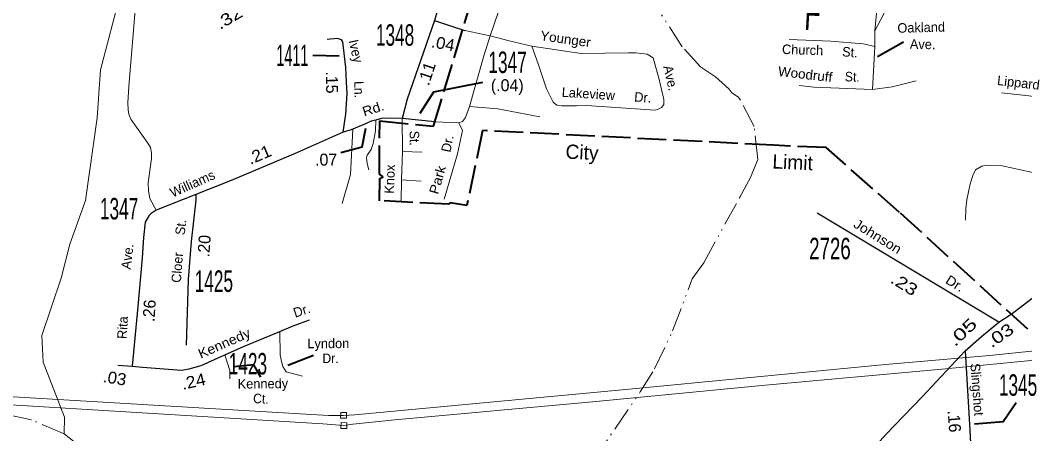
# Model space of a CAD drawing. Extents: x 418482 to 457047, y 194660 to 258388.
# Drawn here: x 435042 to 437145, y 225665 to 226532 of the extents above; entities that cross this region are included whole.
import ezdxf
from ezdxf.enums import TextEntityAlignment as Align

# ---------------------------------------------------------------- set-up
doc = ezdxf.new("R2010")
doc.units = 0
doc.header["$LTSCALE"] = 10
doc.linetypes.add('DASH_DOUBLE_DOT', pattern=[9.2, 5, -1.2, 0.3, -1.2, 0.3, -1.2])
doc.linetypes.add('LONG_DASHED', pattern=[7.5, 6, -1.5])
for name, color, linetype, lineweight in [('10', 7, 'Continuous', 40), ('11', 7, 'Continuous', 40), ('17', 7, 'Continuous', 25), ('22', 7, 'Continuous', 25), ('32', 7, 'Continuous', 25), ('35', 7, 'Continuous', 13), ('48', 7, 'LONG_DASHED', 40), ('49', 7, 'LONG_DASHED', 40), ('56', 7, 'Continuous', 13), ('59', 7, 'DASH_DOUBLE_DOT', 13), ('8', 7, 'Continuous', 25)]:
    doc.layers.add(name, color=color, linetype=linetype, lineweight=lineweight)
doc.layers.add('19', color=7, linetype='Continuous')

msp = doc.modelspace()

# ---------------------------------------------------------------- linework, layer by layer
at = {"layer": '10'}
for p, q in [((436891.26, 226485.17), (436836.51, 226454.58)), ((435656.27, 225829.16), (435602.15, 225808.48))]:
    msp.add_line(p, q, dxfattribs=at)
msp.add_lwpolyline([(435546.07, 225783.87), (435531.31, 225809.47), (435489.01, 225805.53)], dxfattribs=at)
at = {"layer": '11'}
msp.add_line((435654.82, 226458.41), (435709.58, 226457.13), dxfattribs=at)
for points in [[(436010.09, 226401.07), (435906.95, 226380.68), (435878.93, 226336.08)], [(435713.4, 226254.52), (435757.96, 226265.99), (435765.6, 226305.5)], [(437126.86, 225730.1), (437099.51, 225690.29), (437039.84, 225685.32)]]:
    msp.add_lwpolyline(points, dxfattribs=at)
at = {"layer": '32'}
for p, q in [((435910.04, 226318.84), (435842, 226325.4)), ((437090.42, 225898.81), (436710.24, 226127.28)), ((435246.5, 225809.27), (435276.45, 225806.63))]:
    msp.add_line(p, q, dxfattribs=at)
for points in [[(435966.54, 226717.07), (435953.13, 226674.84), (435937.95, 226627.25), (435909.28, 226531.12)], [(435909.28, 226531.12), (435852.33, 226366.33), (435842, 226325.4)], [(435909.28, 226531.12), (435940.61, 226520.06), (435972.89, 226510.17)], [(435718.25, 226297.02), (435723.69, 226334.67), (435726.75, 226377.6), (435725.22, 226401.37), (435723.86, 226432.41), (435717.56, 226486.24), (435714.5, 226490.54), (435706.33, 226492.85), (435684.89, 226490.87)], [(437090.42, 225898.81), (437116.42, 225916.01), (437136.04, 225930.47), (437163.73, 225951.97), (437175.31, 225962.3), (437187.43, 225979.53), (437203.1, 226032.18), (437208.54, 226057.28), (437215.69, 226090.3), (437223.86, 226129.27), (437233.73, 226192.01), (437239.17, 226211.82), (437249.39, 226261.36), (437257.21, 226291.74), (437268.79, 226353.16), (437280.36, 226409.3), (437286.49, 226444.96), (437294.19, 226478.02)], [(435842, 226325.4), (435815.93, 226326.08), (435798.57, 226325.75), (435786.32, 226322.12), (435777.13, 226319.81), (435764.88, 226314.52), (435734.68, 226301.99), (435718.25, 226297.02)], [(435718.25, 226297.02), (435617.49, 226252.24), (435484, 226195.7), (435409.67, 226166.64)], [(435409.67, 226166.64), (435326.66, 226133.48), (435316.15, 226126.38), (435311.17, 226121.6), (435303.59, 226108.33), (435300.5, 226076.07), (435297.49, 226033.95), (435288.31, 225931.71), (435276.45, 225806.63)], [(435409.67, 226166.64), (435410.03, 226154.43), (435399.81, 226068.03), (435393.94, 225988.25), (435389.45, 225850.57)], [(435276.45, 225806.63), (435298.26, 225804.83), (435325.38, 225802.32), (435379.98, 225798.48), (435395.92, 225801.35), (435421.1, 225807.95), (435470.8, 225830.41), (435509.6, 225848.24), (435585.84, 225879.28), (435613.75, 225891.17), (435647.72, 225903.95)], [(437020.46, 225838.65), (437054.36, 225869.04), (437090.42, 225898.81)], [(436486.83, 225365.98), (436503.27, 225389.94), (436509.4, 225395.22), (436519.61, 225403.15), (436538.68, 225417.68), (436563.19, 225431.55), (436598.6, 225448.72), (436648.3, 225469.2), (436679.62, 225486.37), (436693.07, 225495.24), (436726.67, 225524.9), (436747.75, 225546.66), (436768.17, 225569.07), (436807.04, 225611.59), (436855.79, 225664.99), (436891.18, 225701.94), (436930.3, 225742.64), (437020.46, 225838.65)], [(437020.46, 225838.65), (437029.75, 225672.81), (437035.23, 225575.55)]]:
    msp.add_lwpolyline(points, dxfattribs=at)
at = {"layer": '35'}
for p, q in [((435972.89, 226510.17), (436026.11, 226498.46)), ((435910.04, 226318.84), (435960.25, 226316.17)), ((435840.44, 226197.29), (435839.42, 226151.72))]:
    msp.add_line(p, q, dxfattribs=at)
for points in [[(436026.11, 226498.46), (436042.44, 226547.33), (436060.48, 226612.06), (436089.87, 226709.4), (436095.88, 226723.02)], [(436957.17, 226723.09), (436904.74, 226638.42), (436882.93, 226607.25), (436830.91, 226509.27)], [(436830.91, 226476.15), (436830.91, 226509.27), (436842.17, 226624.87)], [(435326.66, 226133.48), (435313.13, 226158.15), (435310.34, 226174.07), (435310.06, 226190.54), (435317.19, 226241.63), (435316.83, 226253.84), (435314.55, 226264.86), (435309.25, 226274.12), (435273.66, 226324.24), (435269.6, 226334.69), (435267.96, 226343.87), (435267.65, 226358.51), (435269.49, 226392.63), (435284.7, 226578.35)], [(435982.54, 226350.52), (436012.49, 226456.85), (436026.11, 226498.46)], [(436026.11, 226498.46), (436065.47, 226488.11), (436112.82, 226476.85)], [(436651.66, 226490.7), (436738.82, 226487.79), (436806.41, 226482.22), (436830.91, 226476.15)], [(436672.96, 226394.52), (436703.99, 226390.9), (436826.42, 226386.37), (436830.91, 226476.15)], [(436826.42, 226386.37), (436867.48, 226391.8), (436917.85, 226404.33)], [(437096.56, 226379.59), (437153.76, 226372.94), (437221.87, 226363.1), (437268.79, 226353.16)], [(435960.25, 226316.17), (435967.73, 226319.48), (435974.37, 226327.4), (435982.54, 226350.52)], [(435982.54, 226350.52), (436042.19, 226345.45), (436130.01, 226329.16)], [(435842, 226325.4), (435842.65, 226256.4), (435883.49, 226255.08)], [(435771.72, 226218.15), (435768.32, 226231.03), (435766.74, 226243.26), (435768.68, 226248.71), (435776.85, 226260.74), (435780.69, 226272.86), (435786.11, 226299.59), (435786.32, 226322.12)], [(435960.25, 226316.17), (435967.73, 226300.65), (435957.35, 226251.45), (435929.82, 226156.26)], [(435716.34, 226147.44), (435733.5, 226208.2), (435738.14, 226303.42)], [(435842.65, 226256.4), (435840.44, 226197.29), (435881.28, 226194.32)], [(437021.22, 226112.67), (437021.7, 226136.45), (437023.85, 226155.31), (437030.62, 226188.72), (437036.46, 226206.29), (437042.18, 226217.77), (437055.15, 226225.44), (437066.17, 226227.65), (437097.86, 226226.47), (437200.48, 226203.73), (437233.73, 226192.01)], [(435585.84, 225879.28), (435586.52, 225830.41), (435589.25, 225816.54), (435591.97, 225805.97), (435599.19, 225794.81), (435632.77, 225786.04)], [(435470.8, 225830.41), (435481.01, 225798.04), (435481.01, 225780.21)]]:
    msp.add_lwpolyline(points, dxfattribs=at)
msp.add_lwpolyline([(436112.82, 226476.85), (436216.21, 226462.02), (436315.65, 226463.13), (436330.89, 226462.82), (436354.63, 226460.51), (436367.29, 226452.94), (436379.85, 226407.55), (436389.37, 226365.27), (436389.16, 226354.97), (436384.77, 226348.9), (436376.2, 226344.19), (436371.29, 226343.07), (436227.48, 226352.61), (436206.73, 226351.75), (436175.63, 226352.38), (436165.3, 226353.8), (436157.49, 226360.06), (436144.02, 226387.78), (436126.72, 226439.97)], close=True, dxfattribs=at)
at = {"layer": '48'}
for points in [[(435794.25, 226153.42), (435795.16, 226200.09), (435802.2, 226203.07), (435794.38, 226209.01), (435794.64, 226320.37), (435907.17, 226309.34), (436031.12, 226718.98)], [(439396.36, 224974.68), (439280.28, 224914.43), (439196.23, 224862.65), (438628.49, 224574.44), (438483.1, 224698.67), (438309.76, 224850.42), (438297.34, 224844.07), (438287.5, 224845.5), (438281.45, 224854.54), (438286, 224871.25), (438174.36, 224968.37), (437543.8, 224984.71), (437556.87, 225112.21), (437594.44, 225479.98), (436883.03, 226128.9), (436729.47, 226264.57), (436619.2, 226269.48), (436009.88, 226300.53), (435977.21, 226143.62), (435942, 226149.25), (435938.75, 226146), (435794.25, 226153.42)]]:
    msp.add_lwpolyline(points, dxfattribs=at)
at = {"layer": '49'}
for points in [[(435794.25, 226153.42), (435795.16, 226200.09), (435802.2, 226203.07), (435794.38, 226209.01), (435794.64, 226320.37), (435907.17, 226309.34), (436031.12, 226718.98)], [(439346.48, 224957.95), (439280.28, 224914.43), (439196.23, 224862.65), (438628.49, 224574.44), (438483.1, 224698.67), (438309.76, 224850.42), (438297.34, 224844.07), (438287.5, 224845.5), (438281.45, 224854.54), (438286, 224871.25), (438174.36, 224968.37), (437543.8, 224984.71), (437556.87, 225112.21), (437594.44, 225479.98), (436883.03, 226128.9), (436729.47, 226264.57), (436619.2, 226269.48), (436009.88, 226300.53), (435977.21, 226143.62), (435942, 226149.25), (435938.75, 226146), (435794.25, 226153.42)]]:
    msp.add_lwpolyline(points, dxfattribs=at)
at = {"layer": '56'}
for points in [[(437295.44, 225852.39), (437071.19, 225829.33), (436853.68, 225810.35), (436302.51, 225757.1), (435742.77, 225704.56), (435718.96, 225703.82), (435687.23, 225703.18), (435333.3, 225724.76), (434604.7, 225767.6), (434511.47, 225771.86), (434407.91, 225778.15), (434082.05, 225800.38), (433625.13, 225829.4), (433602, 225831.64), (433545.37, 225836.44), (433238.23, 225849.14), (432965.29, 225864.21), (432900.75, 225869.72), (432865.98, 225869.81), (432477.82, 225887.75)], [(438307.7, 225245.94), (438142.99, 225371.72), (437920.79, 225549.9), (437899.14, 225564.92), (437676.95, 225743.7), (437556.88, 225838.77), (437536.98, 225853.2), (437508.89, 225851.26), (437265.14, 225829.21), (436979.14, 225801.24), (436594.79, 225766.03), (436239.8, 225732.07), (435826.12, 225694.41), (435738.1, 225685.14), (435719.81, 225682.46), (435675.92, 225686.33), (434620.82, 225750.2), (434491.63, 225755.79), (434450.83, 225758.99), (433598.61, 225811.58), (433564.48, 225812.88), (432771.77, 225855.79), (432459.84, 225872.8)]]:
    msp.add_lwpolyline(points, dxfattribs=at)
for points in [[(435712.74, 225697.85), (435724.94, 225697.6), (435725.18, 225709.8), (435712.99, 225710.04)], [(435713.59, 225676.48), (435725.79, 225676.24), (435726.03, 225688.43), (435713.84, 225688.68)]]:
    msp.add_lwpolyline(points, close=True, dxfattribs=at)
at = {"layer": '59', "linetype": 'Continuous'}
msp.add_lwpolyline([(435134.12, 225665.05), (435134.75, 225700.05), (435089.95, 225815.26), (435087.34, 225871.34), (435127.75, 225991.33), (435146.02, 226062.44), (435178.6, 226153.73), (435203.37, 226327.19), (435209.89, 226427.16), (435252.91, 226590.18), (435256.83, 226723.78), (435202.72, 226964.36), (435203.62, 227010.36), (435235.03, 227055.75), (435366.41, 227154.16), (435474.59, 227221.02), (435489.84, 227222.7)], dxfattribs=at)
at = {"layer": '59'}
for points in [[(435840.21, 225292.62), (435900.18, 225314.79), (435999.25, 225373.48), (436113.67, 225437.9), (436234.49, 225598.9), (436340.08, 225752.79), (436370.06, 225801.05), (436407.86, 225880.6), (436449.06, 225989.77), (436472.96, 226023.55), (436548.57, 226160.49), (436570.73, 226202.22), (436586.32, 226239.53), (436578.5, 226308.65), (436548.52, 226366.04), (436545.91, 226369.95), (436531.57, 226379.08), (436525.56, 226387.42), (436497.68, 226412.99), (436466.4, 226433.85), (436428.03, 226475.42), (436382.02, 226546.94)], [(435134.12, 225665.05), (435065.84, 225694.42), (435012.81, 225705.5), (434865.31, 225700.47), (434702.22, 225677.73), (434639.12, 225692), (434513.25, 225755.58), (434320.31, 225899.53), (434038.38, 226034.28), (433922.84, 226112.64), (433878.66, 226192.56), (433864.24, 226311.82), (433860.4, 226338.97), (433853.06, 226358.9), (433843.62, 226379.54), (433831.12, 226423.09)], [(435840.21, 225292.62), (435776.34, 225369.57), (435758.97, 225388.33), (435736.72, 225416.78), (435716.38, 225419.13), (435530.55, 225362.72), (435481.01, 225362.72), (435411.19, 225407.33), (435259.41, 225551.82), (435166.86, 225639.2), (435134.12, 225665.05)]]:
    msp.add_lwpolyline(points, dxfattribs=at)

# ---------------------------------------------------------------- texts
at = {"layer": '10'}
for s, rotation, p in [('Oakland', 1.529, (436928.39, 226506.27)), ('Church', 358.086, (436679.6, 226459.34)), ('St.', 355.29, (436778.3, 226454.61)), ('Ave.', 359.034, (436931.07, 226471.05)), ('Ave.', 283.159, (436394.05, 226408.16)), ('Lippard', 353.378, (437130.65, 226390.73)), ('Lakeview', 356.204, (436230.9, 226367.42)), ('Dr.', 356.204, (436344.76, 226359.86)), ('Dr.', 78.086, (435946.12, 226270.89)), ('Knox', 87.856, (435825.46, 226198.23)), ('Lyndon', 0.088, (435687.11, 225844.53)), ('Kennedy', 0.626, (435550.23, 225760.21))]:
    msp.add_text(s, height=20, rotation=rotation, dxfattribs=at).set_placement(p, align=Align.CENTER)
for s, rotation, width, p in [('Younger', 351.838, 1.05, (436182.33, 226482.23)), ('Woodruff', 353.359, 1.05, (436684.25, 226408.3)), ('St.', 357.882, 0.95, (436783.57, 226402.97)), ('St.', 270.541, 0.95, (435857.39, 226284.11)), ('Park', 73.869, 1.1, (435925.22, 226194.34)), ('Dr.', 0.255, 0.95, (435691.76, 225813.33)), ('Ct.', 357.318, 0.95, (435545.51, 225728.81))]:
    msp.add_text(s, height=20, rotation=rotation, dxfattribs=dict(at, width=width)).set_placement(p, align=Align.CENTER)
at = {"layer": '11'}
for s, rotation, p in [('Ivey', 282.229, (435735.04, 226464.61)), ('Williams', 23.964, (435406.64, 226179.97)), ('St.', 83.254, (435388.08, 226096.52)), ('Ave.', 82.636, (435276.4, 226035.3)), ('Cloer', 85.786, (435380.7, 226012.72)), ('Dr.', 18.237, (435634.62, 225913.84)), ('Rita', 86.534, (435266.29, 225887.03)), ('Slingshot', 274.286, (437035.34, 225757.23))]:
    msp.add_text(s, height=20, rotation=rotation, dxfattribs=at).set_placement(p, align=Align.CENTER)
for s, rotation, width, p in [('Ln.', 271.354, 0.95, (435741.68, 226385.99)), ('Rd.', 17.843, 1.1, (435784.07, 226336.68)), ('Johnson', 328.425, 1.1, (436831.87, 226070.14)), ('Dr.', 328.425, 1.1, (436993.8, 225971.53)), ('Kennedy', 23.724, 1.1, (435473.3, 225845.71))]:
    msp.add_text(s, height=20, rotation=rotation, dxfattribs=dict(at, width=width)).set_placement(p, align=Align.CENTER)
at = {"layer": '17'}
for s, rotation, width, p in [('.32', 30.499, 1.25, (435485.41, 226525.7)), ('.04', 349.328, 1.05, (435925.16, 226470.43)), ('.11', 71.869, 1.05, (435904.99, 226415.88)), ('.21', 22.954, 1.1, (435547.29, 226238.25)), ('.23', 328.378, 1.25, (436886.19, 225967.82)), ('.05', 43.177, 1.45, (437022.98, 225869.11)), ('.03', 34.644, 1.3, (437100.18, 225861.17)), ('.03', 351.01, 1.05, (435238.05, 225769.73)), ('.24', 12.748, 1.1, (435407.36, 225762.66))]:
    msp.add_text(s, height=25, rotation=rotation, dxfattribs=dict(at, width=width)).set_placement(p, align=Align.CENTER)
for s, rotation, p in [('.15', 270.773, (435682.38, 226400.89)), ('(.04)', 359.762, (436061.69, 226382.72)), ('.07', 0.544, (435682.67, 226226.96)), ('.20', 85.786, (435439.57, 226057.49)), ('.26', 86.081, (435324.61, 225922.17)), ('.16', 274.286, (436985.18, 225690.59))]:
    msp.add_text(s, height=25, rotation=rotation, dxfattribs=at).set_placement(p, align=Align.CENTER)
at = {"layer": '19'}
for s, rotation, p in [('City', 357.082, (436217.53, 226239.85)), ('Limit', 357.454, (436658.5, 226219.09))]:
    msp.add_text(s, height=30, rotation=rotation, dxfattribs=at).set_placement(p, align=Align.CENTER)
at = {"layer": '22', "width": 0.55}
msp.add_text('F', height=75, rotation=356.794, dxfattribs=at).set_placement((436699.14, 226510.47), align=Align.CENTER)
at = {"layer": '8'}
for s, width, p in [('1348', 0.6, (435826.81, 226477.87)), ('1411', 0.5, (435611.84, 226435.35)), ('1347', 0.6, (436062.33, 226420.84)), ('1347', 0.6, (435249.11, 226114.19)), ('2726', 0.65, (436737.17, 226030.73)), ('1425', 0.6, (435447.49, 225962.38)), ('1423', 0.6, (435518.74, 225789.42)), ('1345', 0.6, (437130.91, 225744.78))]:
    msp.add_text(s, height=45, dxfattribs=dict(at, width=width)).set_placement(p, align=Align.CENTER)

doc.saveas('drawing.dxf')
